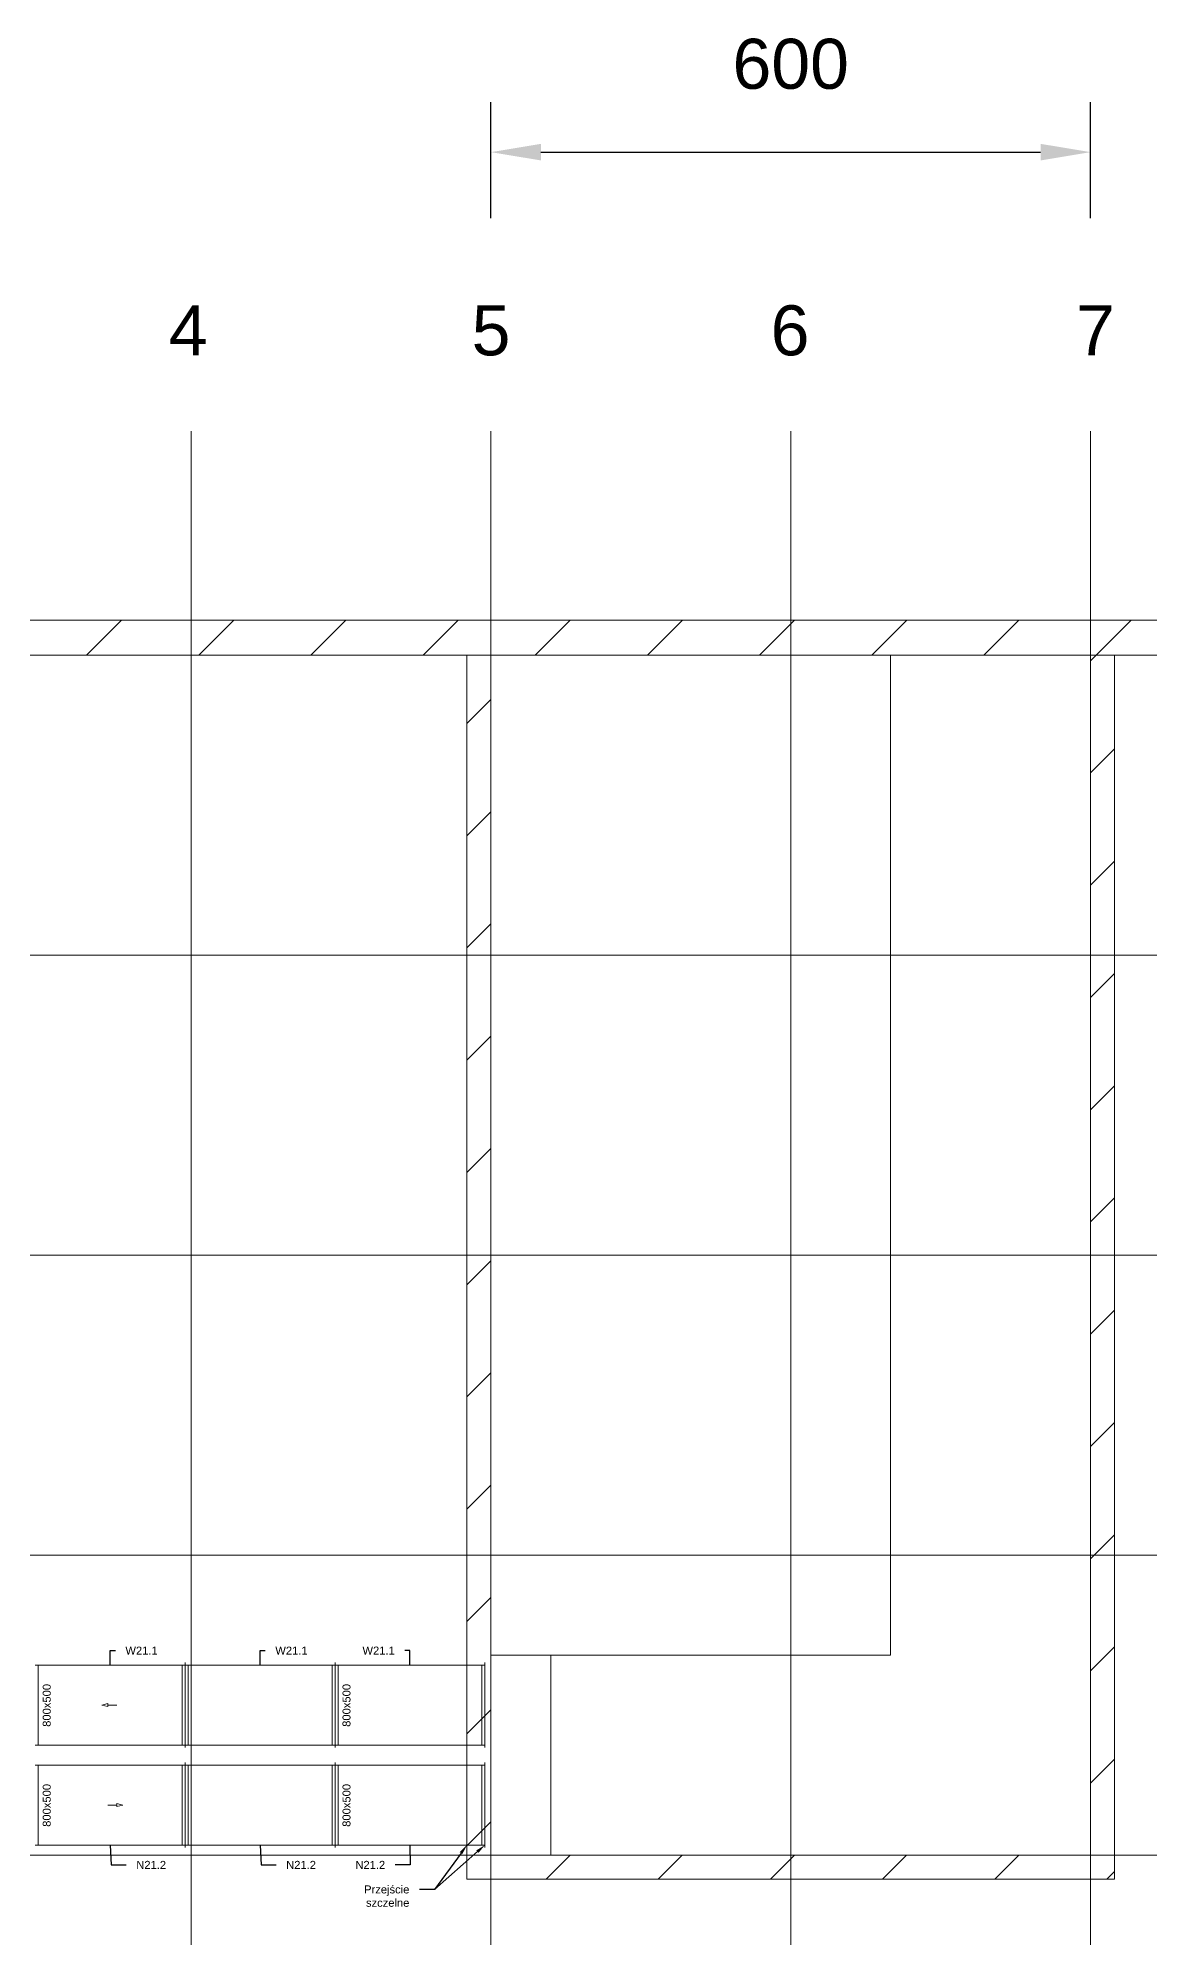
# Model space of a CAD drawing. Header units: millimetres. Extents: x 59762 to 60194, y -87842 to -87548.
# Drawn here: x 59949.54 to 59960.66, y -87832.11 to -87813.11 of the extents above; entities that cross this region are included whole.
import ezdxf
from ezdxf import colors
from ezdxf.entities.mleader import LeaderData, LeaderLine
from ezdxf.math import Vec2, Vec3

# ---------------------------------------------------------------- set-up
doc = ezdxf.new("R2010")
doc.units = ezdxf.units.MM
doc.linetypes.add('JIS_02_1.2', pattern=[2.5, 1.25, -1.25])
for name, color, linetype, lineweight in [('kanały', 7, 'Continuous', 20), ('nawi. strzałki', 150, 'Continuous', 20), ('opisy', 7, 'Continuous', 13), ('wymiary', 7, 'Continuous', 13)]:
    doc.layers.add(name, color=color, linetype=linetype, lineweight=lineweight)
doc.layers.add('osie', color=7, linetype='JIS_02_1.2', lineweight=5, transparency=0.7)
doc.layers.add('podkład', color=7, linetype='Continuous', lineweight=13, transparency=0.7)
doc.styles.get("Standard").update_dxf_attribs({"font": 'arial.ttf', "height": 0.02})
doc.styles.add('styl1', font='arial.ttf', dxfattribs={"height": 0.08})
doc.dimstyles.new('wentylacja', dxfattribs={"dimscale": 0, "dimtxt": 0.5, "dimasz": 0.5, "dimexe": 0.5, "dimexo": 0.2, "dimtad": 1, "dimlfac": 100, "dimtxsty": 'styl1', "dimcen": 2.5, "dimadec": 0, "dimazin": 0, "dimtfac": 1, "dimtmove": 0, "dimatfit": 3, "dimfxl": 1, "dimarcsym": 0})

# ---------------------------------------------------------------- blocks, each defined once
blk = doc.blocks.new('_None')
blk = doc.blocks.new('*D130')
at = {"layer": 'Defpoints', "color": 0, "transparency": 16777216}
for p in [(59960.071, -87814.249), (59954.071, -87817.038), (59960.071, -87817.038)]:
    blk.add_point(p, dxfattribs=at)
at = {"layer": 'wymiary', "color": 0, "lineweight": -2, "transparency": 16777216}
for p, q in [((59954.071, -87814.909), (59954.071, -87813.749)), ((59960.071, -87814.909), (59960.071, -87813.749)), ((59954.571, -87814.249), (59959.571, -87814.249))]:
    blk.add_line(p, q, dxfattribs=at)
at = {"layer": 'wymiary', "color": 0, "transparency": 16777216}
for points in [[(59954.571, -87814.166), (59954.571, -87814.332), (59954.071, -87814.249)], [(59959.571, -87814.166), (59959.571, -87814.332), (59960.071, -87814.249)]]:
    blk.add_solid(points, dxfattribs=at)
at = {"layer": 'wymiary', "color": 0, "transparency": 16777216, "insert": (59957.071, -87813.369), "char_height": 0.08, "attachment_point": 5, "style": 'styl1'}
blk.add_mtext('{\\H6.25x;600}', dxfattribs=at)

msp = doc.modelspace()

# ---------------------------------------------------------------- hatches: boundary and pattern name
at = {"layer": 'podkład'}
h = msp.add_hatch(dxfattribs=at)
h.set_pattern_fill('ANSI31', color=256, scale=0.25)
h.set_pattern_definition([(45, (56984.5771, -93833.52236), (-0.56126601, 0.56126601), [])])
h.paths.add_polyline_path([(59942.070847, -87819.277684), (59953.830847, -87819.277684), (59953.830847, -87831.517684), (59960.310847, -87831.517684), (59960.310847, -87819.277684), (59972.070847, -87819.277684), (59972.070847, -87840.277684), (59942.070847, -87840.277684)], flags=16)
h.paths.add_polyline_path([(59954.070847, -87819.277684), (59960.070847, -87819.277684), (59960.070847, -87831.277684), (59954.070847, -87831.277684)], flags=16)
h.paths.add_polyline_path([(59942.070847, -87818.927684), (59942.070847, -87831.177684), (59941.720847, -87831.177684), (59941.720847, -87840.627684), (59972.420847, -87840.627684), (59972.420847, -87818.927684)])

# ---------------------------------------------------------------- linework, layer by layer
at = {"layer": 'kanały', "ltscale": 20}
for p, q in [((59949.510847, -87829.377684), (59951.010847, -87829.377684)), ((59949.540847, -87829.377684), (59949.540847, -87830.177684)), ((59950.980847, -87829.377684), (59950.980847, -87830.177684)), ((59951.010847, -87829.377684), (59951.010847, -87829.352684)), ((59951.010847, -87829.377684), (59951.010847, -87829.352684)), ((59951.010847, -87829.377684), (59952.510847, -87829.377684)), ((59951.010847, -87829.377684), (59951.010847, -87830.177684)), ((59951.010847, -87829.377684), (59951.010847, -87830.177684)), ((59951.040847, -87829.377684), (59951.040847, -87830.177684)), ((59952.480847, -87829.377684), (59952.480847, -87830.177684)), ((59952.510847, -87829.377684), (59952.510847, -87829.352684)), ((59952.510847, -87829.377684), (59952.510847, -87829.352684)), ((59952.510847, -87829.377684), (59954.010847, -87829.377684)), ((59952.510847, -87829.377684), (59952.510847, -87830.177684)), ((59952.510847, -87829.377684), (59952.510847, -87830.177684)), ((59952.540847, -87829.377684), (59952.540847, -87830.177684)), ((59953.980847, -87829.377684), (59953.980847, -87830.177684)), ((59954.010847, -87829.377684), (59954.010847, -87829.352684)), ((59954.010847, -87829.377684), (59954.010847, -87830.177684)), ((59949.510847, -87830.177684), (59951.010847, -87830.177684)), ((59951.010847, -87830.177684), (59952.510847, -87830.177684)), ((59951.010847, -87830.202684), (59951.010847, -87830.177684)), ((59951.010847, -87830.202684), (59951.010847, -87830.177684)), ((59952.510847, -87830.177684), (59954.010847, -87830.177684)), ((59952.510847, -87830.202684), (59952.510847, -87830.177684)), ((59952.510847, -87830.202684), (59952.510847, -87830.177684)), ((59954.010847, -87830.202684), (59954.010847, -87830.177684)), ((59954.010847, -87830.202684), (59954.010847, -87830.177684)), ((59949.510847, -87830.377684), (59951.010847, -87830.377684)), ((59949.540847, -87830.377684), (59949.540847, -87831.177684)), ((59950.980847, -87830.377684), (59950.980847, -87831.177684)), ((59951.010847, -87830.377684), (59951.010847, -87830.352684)), ((59951.010847, -87830.377684), (59951.010847, -87830.352684)), ((59951.010847, -87830.377684), (59952.510847, -87830.377684)), ((59951.010847, -87830.377684), (59951.010847, -87831.177684)), ((59951.010847, -87830.377684), (59951.010847, -87831.177684)), ((59951.040847, -87830.377684), (59951.040847, -87831.177684)), ((59952.480847, -87830.377684), (59952.480847, -87831.177684)), ((59952.510847, -87830.377684), (59952.510847, -87830.352684)), ((59952.510847, -87830.377684), (59952.510847, -87830.352684)), ((59952.510847, -87830.377684), (59954.010847, -87830.377684)), ((59952.510847, -87830.377684), (59952.510847, -87831.177684)), ((59952.510847, -87830.377684), (59952.510847, -87831.177684)), ((59952.540847, -87830.377684), (59952.540847, -87831.177684)), ((59953.980847, -87830.377684), (59953.980847, -87831.177684)), ((59954.010847, -87830.377684), (59954.010847, -87830.352684)), ((59954.010847, -87830.377684), (59954.010847, -87831.177684)), ((59949.510847, -87831.177684), (59951.010847, -87831.177684)), ((59951.010847, -87831.177684), (59952.510847, -87831.177684)), ((59951.010847, -87831.202684), (59951.010847, -87831.177684)), ((59951.010847, -87831.202684), (59951.010847, -87831.177684)), ((59952.510847, -87831.177684), (59954.010847, -87831.177684)), ((59952.510847, -87831.202684), (59952.510847, -87831.177684)), ((59952.510847, -87831.202684), (59952.510847, -87831.177684)), ((59952.510847, -87831.202684), (59952.510847, -87831.177684)), ((59954.010847, -87831.202684), (59954.010847, -87831.177684))]:
    msp.add_line(p, q, dxfattribs=at)
at = {"layer": 'nawi. strzałki', "color": 7, "ltscale": 20}
for p, q in [((59950.177892, -87829.777684), (59950.235847, -87829.762155)), ((59950.177892, -87829.777684), (59950.235847, -87829.793213)), ((59950.235847, -87829.793213), (59950.235847, -87829.762155)), ((59950.327892, -87829.777684), (59950.235847, -87829.777684)), ((59950.385847, -87830.777684), (59950.327892, -87830.762155)), ((59950.327892, -87830.762155), (59950.327892, -87830.793213)), ((59950.235847, -87830.777684), (59950.327892, -87830.777684)), ((59950.385847, -87830.777684), (59950.327892, -87830.793213))]:
    msp.add_line(p, q, dxfattribs=at)
at = {"layer": 'osie', "linetype": 'Continuous'}
for p, q in [((59951.070847, -87842.037684), (59951.070847, -87817.037684)), ((59954.070847, -87842.037684), (59954.070847, -87817.037684)), ((59957.070847, -87842.037684), (59957.070847, -87817.037684)), ((59960.070847, -87842.037684), (59960.070847, -87817.037684)), ((59939.220847, -87819.277684), (59974.220847, -87819.277684)), ((59939.220847, -87822.277684), (59974.220847, -87822.277684)), ((59939.220847, -87825.277684), (59974.220847, -87825.277684)), ((59939.220847, -87828.277684), (59974.220847, -87828.277684)), ((59939.220847, -87831.277684), (59974.220847, -87831.277684))]:
    msp.add_line(p, q, dxfattribs=at)
at = {"layer": 'podkład'}
for p, q in [((59953.830847, -87831.517684), (59953.830847, -87819.277684)), ((59954.070847, -87831.277684), (59954.070847, -87819.277684)), ((59960.070847, -87831.277684), (59960.070847, -87819.277684)), ((59960.310847, -87831.517684), (59960.310847, -87819.277684)), ((59954.070847, -87831.277684), (59960.070847, -87831.277684)), ((59953.830847, -87831.517684), (59960.310847, -87831.517684))]:
    msp.add_line(p, q, dxfattribs=at)
at = {"layer": 'podkład', "ltscale": 20}
for p, q in [((59958.070847, -87829.277684), (59958.070847, -87819.277684)), ((59958.070847, -87829.277684), (59954.070847, -87829.277684)), ((59954.670847, -87829.277684), (59954.670847, -87831.277684))]:
    msp.add_line(p, q, dxfattribs=at)
at = {"layer": 'podkład'}
msp.add_lwpolyline([(59941.720847, -87818.927684), (59972.420847, -87818.927684), (59972.420847, -87840.627684), (59941.720847, -87840.627684)], close=True, dxfattribs=at)
for points in [[(59942.070847, -87819.277684), (59953.830847, -87819.277684)], [(59960.310847, -87819.277684), (59972.070847, -87819.277684), (59972.070847, -87840.277684), (59942.070847, -87840.277684), (59942.070847, -87819.277684)], [(59954.070847, -87819.277684), (59960.070847, -87819.277684)]]:
    msp.add_lwpolyline(points, dxfattribs=at)

# ---------------------------------------------------------------- texts
at = {"layer": 'opisy', "char_height": 0.5, "attachment_point": 1}
for s, insert in [('4 ', (59950.84713, -87815.78093)), ('5 ', (59953.877811, -87815.78093)), ('6 ', (59956.87012, -87815.78093)), ('7 ', (59959.925729, -87815.78093))]:
    msp.add_mtext_dynamic_manual_height_columns(s, width=0.9375, gutter_width=4.6875, heights=[0], dxfattribs=dict(at, insert=insert))
at = {"layer": 'wymiary', "ltscale": 20, "char_height": 0.08, "attachment_point": 1, "rotation": 90, "style": 'styl1'}
for insert in [(59949.585555, -87829.995459), (59952.585555, -87829.995459), (59949.585555, -87830.995459), (59952.585555, -87830.995459)]:
    msp.add_mtext_dynamic_manual_height_columns('800x500', width=0.44264358, gutter_width=1, heights=[0], dxfattribs=dict(at, insert=insert))

# ---------------------------------------------------------------- dimensions: what is measured, and where the dimension line sits
at = {"layer": 'wymiary'}
dim = msp.add_linear_dim(base=(59960.070847, -87814.248845), p1=(59954.070847, -87817.037684), p2=(59960.070847, -87817.037684), text='{\\H6.25x;<>}', dimstyle='wentylacja', override={"dimscale": 1, "dimtxt": 10, "dimtix": 0, "dimtofl": 1, "dimtmove": 0, "dimatfit": 3}, dxfattribs=at)
dim.commit()
dim.dimension.update_dxf_attribs({"geometry": '*D130', "text_midpoint": (59957.070847, -87813.368559)})

# ---------------------------------------------------------------- leaders
ml = msp.add_multileader_mtext('Standard', dxfattribs=at)
ml.set_content('W21.1', color=256, style='styl1')
ml.set_leader_properties()
ml.set_arrow_properties(name='NONE')
ml.build(insert=Vec2(0, 0))
ml.multileader.update_dxf_attribs({"dogleg_length": 0.15, "arrow_head_size": 0.1})
ctx = ml.context
ctx.base_point, ctx.char_height, ctx.arrow_head_size, ctx.landing_gap_size, ctx.plane_origin = Vec3(59950.313255, -87829.233346), 0.08, 0.1, 0.1, Vec3(59950.36527, -87829.950449)
notes = []
notes.append((ctx, [(0, (1, 1, 0), (59950.260847, -87829.233346), (1, 0), 0.052408, [(0, [(59950.260847, -87829.377684)], 0, [])])]))
ctx.mtext.insert, ctx.mtext.width, ctx.mtext.flow_direction = Vec3(59950.413255, -87829.193346), 0.51353508, 5
ml = msp.add_multileader_mtext('Standard', dxfattribs=at)
ml.set_content('W21.1', color=256, style='styl1')
ml.set_leader_properties()
ml.set_arrow_properties(name='NONE')
ml.build(insert=Vec2(0, 0))
ml.multileader.update_dxf_attribs({"dogleg_length": 0.15, "arrow_head_size": 0.1})
ctx = ml.context
ctx.base_point, ctx.char_height, ctx.arrow_head_size, ctx.landing_gap_size, ctx.plane_origin = Vec3(59951.813255, -87829.233346), 0.08, 0.1, 0.1, Vec3(59951.86527, -87829.950449)
notes.append((ctx, [(0, (1, 1, 0), (59951.760847, -87829.233346), (1, 0), 0.052408, [(0, [(59951.760847, -87829.377684)], 0, [])])]))
ctx.mtext.insert, ctx.mtext.width, ctx.mtext.flow_direction = Vec3(59951.913255, -87829.193346), 0.51353508, 5
ml = msp.add_multileader_mtext('Standard', dxfattribs=at)
ml.set_content('W21.1', color=256, style='styl1')
ml.set_leader_properties()
ml.set_arrow_properties(name='NONE')
ml.build(insert=Vec2(0, 0))
ml.multileader.update_dxf_attribs({"dogleg_length": 0.15, "arrow_head_size": 0.1})
ctx = ml.context
ctx.base_point, ctx.char_height, ctx.arrow_head_size, ctx.landing_gap_size, ctx.plane_origin = Vec3(59952.70732, -87829.233346), 0.08, 0.1, 0.1, Vec3(59953.36527, -87829.950449)
ctx.text_align_type = 2
notes.append((ctx, [(1, (1, 1, 0), (59953.260847, -87829.233346), (-1, 0), 0.052408, [(0, [(59953.260847, -87829.377684)], 0, [])])]))
ctx.mtext.insert, ctx.mtext.width, ctx.mtext.alignment, ctx.mtext.flow_direction = Vec3(59953.108439, -87829.193346), 0.51353508, 3, 5
ml = msp.add_multileader_mtext('Standard', dxfattribs=at)
ml.set_content('N21.2', color=256, style='styl1')
ml.set_leader_properties()
ml.set_arrow_properties(name='NONE')
ml.build(insert=Vec2(0, 0))
ml.multileader.update_dxf_attribs({"dogleg_length": 0.15, "arrow_head_size": 0.1})
ctx = ml.context
ctx.base_point, ctx.char_height, ctx.arrow_head_size, ctx.landing_gap_size, ctx.plane_origin = Vec3(59950.421827, -87831.37603), 0.08, 0.1, 0.1, Vec3(59950.156425, -87831.750449)
notes.append((ctx, [(1, (1, 1, 0), (59950.271827, -87831.37603), (1, 0), 0.15, [(0, [(59950.260847, -87831.177684)], 0, [])])]))
ctx.mtext.insert, ctx.mtext.width, ctx.mtext.flow_direction = Vec3(59950.521827, -87831.33603), 0.51353508, 5
ml = msp.add_multileader_mtext('Standard', dxfattribs=at)
ml.set_content('N21.2', color=256, style='styl1')
ml.set_leader_properties()
ml.set_arrow_properties(name='NONE')
ml.build(insert=Vec2(0, 0))
ml.multileader.update_dxf_attribs({"dogleg_length": 0.15, "arrow_head_size": 0.1})
ctx = ml.context
ctx.base_point, ctx.char_height, ctx.arrow_head_size, ctx.landing_gap_size, ctx.plane_origin = Vec3(59951.921827, -87831.37603), 0.08, 0.1, 0.1, Vec3(59951.656425, -87831.750449)
notes.append((ctx, [(1, (1, 1, 0), (59951.771827, -87831.37603), (1, 0), 0.15, [(0, [(59951.760847, -87831.177684)], 0, [])])]))
ctx.mtext.insert, ctx.mtext.width, ctx.mtext.flow_direction = Vec3(59952.021827, -87831.33603), 0.51353508, 5
ml = msp.add_multileader_mtext('Standard', dxfattribs=at)
ml.set_content('N21.2', color=256, style='styl1')
ml.set_leader_properties()
ml.set_arrow_properties(name='NONE')
ml.build(insert=Vec2(0, 0))
ml.multileader.update_dxf_attribs({"dogleg_length": 0.15, "arrow_head_size": 0.1})
ctx = ml.context
ctx.base_point, ctx.char_height, ctx.arrow_head_size, ctx.landing_gap_size, ctx.plane_origin = Vec3(59952.628924, -87831.37603), 0.08, 0.1, 0.1, Vec3(59953.156425, -87831.750449)
ctx.text_align_type = 2
notes.append((ctx, [(0, (1, 1, 0), (59953.262744, -87831.37603), (-1, 0), 0.15, [(0, [(59953.260847, -87831.177684)], 0, [])])]))
ctx.mtext.insert, ctx.mtext.width, ctx.mtext.alignment, ctx.mtext.flow_direction = Vec3(59953.012744, -87831.33603), 0.51353508, 3, 5
ml = msp.add_multileader_mtext('Standard', dxfattribs=at)
ml.set_content('Przejście szczelne', color=256, style='styl1')
ml.set_leader_properties()
ml.build(insert=Vec2(0, 0))
ml.multileader.update_dxf_attribs({"dogleg_length": 0.15, "arrow_head_size": 0.1})
ctx = ml.context
ctx.base_point, ctx.char_height, ctx.arrow_head_size, ctx.landing_gap_size, ctx.plane_origin = Vec3(59952.714994, -87831.622148), 0.08, 0.1, 0.1, Vec3(59953.030847, -87830.407684)
ctx.text_align_type = 2
notes.append((ctx, [(1, (1, 1, 0), (59953.505103, -87831.622148), (-1, 0), 0.15, [(0, [(59953.830847, -87831.177684)], 0, [])])]))
ctx.mtext.insert, ctx.mtext.width, ctx.mtext.alignment, ctx.mtext.flow_direction = Vec3(59953.255103, -87831.581493), 0.51353508, 3, 5
ml = msp.add_multileader_mtext('Standard', dxfattribs=at)
ml.set_content('', color=256, style='styl1')
ml.set_leader_properties()
ml.build(insert=Vec2(0, 0))
ml.multileader.update_dxf_attribs({"dogleg_length": 0.15, "arrow_head_size": 0.1})
ctx = ml.context
ctx.base_point, ctx.char_height, ctx.arrow_head_size, ctx.landing_gap_size, ctx.plane_origin = Vec3(59953.155103, -87831.622148), 0.15, 0.1, 0.1, Vec3(59953.830847, -87830.407684)
ctx.text_align_type = 2
notes.append((ctx, [(1, (1, 1, 0), (59953.505103, -87831.622148), (-1, 0), 0.15, [(0, [(59954.010847, -87831.177684)], 0, [])])]))
ctx.mtext.insert, ctx.mtext.alignment, ctx.mtext.flow_direction = Vec3(59953.255103, -87831.547148), 3, 5
for ctx, leaders in notes:
    for number, flags, end, landing, length, lines in leaders:
        leader = LeaderData()
        leader.index, (leader.has_last_leader_line, leader.has_dogleg_vector, leader.attachment_direction) = number, flags
        leader.last_leader_point, leader.dogleg_vector, leader.dogleg_length = Vec3(end), Vec3(landing), length
        for number, points, colour, breaks in lines:
            line = LeaderLine()
            line.index, line.vertices, line.color, line.breaks = number, Vec3.list(points), colors.encode_raw_color(colour), breaks
            leader.lines.append(line)
        ctx.leaders.append(leader)

doc.saveas('drawing.dxf')
